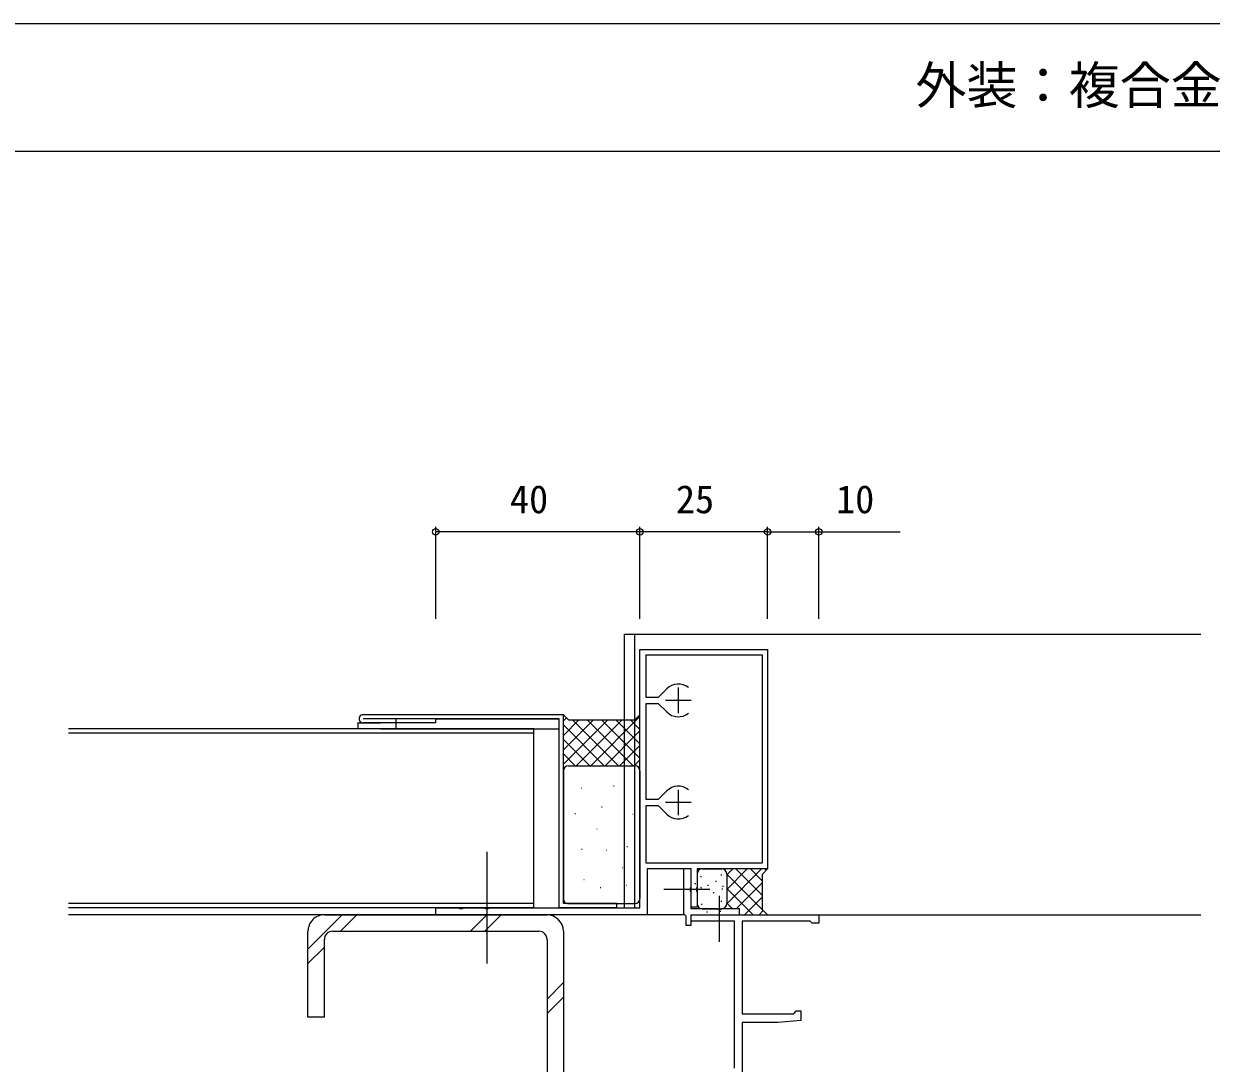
# Model space of a CAD drawing. Units: millimetres, scale not verified. Extents: x -438 to 438, y -233 to 230.
# Drawn here: x -59.8 to 172.7, y -7.9 to 195.6 of the extents above; entities that cross this region are included whole.
import ezdxf
from ezdxf.enums import TextEntityAlignment as Align

# ---------------------------------------------------------------- set-up
doc = ezdxf.new("R2010")
doc.units = ezdxf.units.MM
doc.header["$LTSCALE"] = 2
for name, color, linetype in [('0-1_USER1', 3, 'Continuous'), ('0-2_YKK_11', 7, 'Continuous'), ('0-3_YKK_11E', 7, 'Continuous'), ('0-4_YKK_12', 2, 'Continuous'), ('0-5_YKK_13', 4, 'Continuous'), ('0-6_YKK_D', 6, 'Continuous'), ('0-7_YKK_ZWAK', 7, 'Continuous'), ('0-8_YSS_K', 3, 'Continuous')]:
    doc.layers.add(name, color=color, linetype=linetype)
doc.styles.add('ＭＳ ゴシック', font='')
doc.styles.get('ＭＳ ゴシック').set_extended_font_data('MS Gothic')

msp = doc.modelspace()

# ---------------------------------------------------------------- linework, layer by layer
at = {"layer": '0-2_YKK_11'}
for p, q in [((68.33, 65.645), (68.33, 60.645)), ((70.83, 63.145), (65.83, 63.145)), ((68.33, 45.645), (68.33, 40.645)), ((70.83, 43.145), (65.83, 43.145))]:
    msp.add_line(p, q, dxfattribs=at)
for points in [[(60.83, 22.545), (60.83, 73.145), (85.83, 73.145), (85.83, 30.145), (72.03, 30.145), (72.03, 26.665), (71.88, 26.405), (71.88, 25.885), (72.03, 25.625), (72.03, 22.645), (70.83, 22.645), (70.83, 30.145), (62.23, 30.145), (62.23, 21.145), (20.83, 21.145), (20.83, 22.545), (25.311, 22.545), (25.57, 22.395), (26.09, 22.395), (26.35, 22.545), (30.311, 22.545), (30.57, 22.395), (31.09, 22.395), (31.35, 22.545)], [(70.83, 21.145), (80.33, 21.145), (80.33, 22.345), (76.788, 22.345), (76.605, 22.225), (76.055, 22.225), (75.872, 22.345), (70.83, 22.345), (70.83, 25.687), (70.71, 25.87), (70.71, 26.42), (70.83, 26.603), (70.83, 30.145), (69.33, 30.145), (69.33, 21.445), (69.63, 21.145), (69.83, 20.945), (69.83, 19.145), (70.83, 19.145)]]:
    msp.add_lwpolyline(points, close=True, dxfattribs=at)
for points in [[(66.067, 65.408), (64.405, 63.745), (62.03, 63.745), (62.03, 72.045), (84.73, 72.045), (84.73, 31.245), (62.03, 31.245), (62.03, 42.545), (64.405, 42.545), (66.067, 40.882)], [(66.067, 45.408), (64.405, 43.745), (62.03, 43.745), (62.03, 62.545), (64.405, 62.545), (66.067, 60.882)]]:
    msp.add_lwpolyline(points, dxfattribs=at)
for centre, start, end in [((68.33, 63.145), 51.6335, 135), ((68.33, 63.145), 225, 308.3665), ((68.33, 43.145), 51.6335, 135), ((68.33, 43.145), 225, 308.3665)]:
    msp.add_arc(centre, 3.2, start, end, dxfattribs=at)
at = {"layer": '0-3_YKK_11E'}
msp.add_lwpolyline([(79.33, -8.855), (79.33, 19.945), (70.83, 19.945), (70.83, 21.145), (95.83, 21.145), (95.83, 19.545), (94.53, 19.545), (94.33, 19.745), (94.13, 19.945), (80.83, 19.945), (80.83, 1.745), (90.83, 1.745), (91.13, 2.045), (91.43, 2.345), (92.33, 2.345), (92.33, 0.439), (87.83, 0.045), (80.83, 0.045), (80.83, -37.255)], dxfattribs=at)
at = {"layer": '0-4_YKK_12'}
for p, q in [((59.83, 76.145), (170.646, 76.145)), ((69.63, 21.145), (61.23, 21.145)), ((95.73, 21.146), (170.646, 21.145))]:
    msp.add_line(p, q, dxfattribs=at)
msp.add_lwpolyline([(59.83, 22.545), (59.83, 59.346), (59.83, 76.145)], dxfattribs=at)
at = {"layer": '0-5_YKK_13'}
for p, q in [((57.83, 76.145), (59.83, 76.145)), ((30.83, 33.473), (30.83, 11.616)), ((74.53, 26.145), (65.53, 26.145)), ((76.33, 24.845), (76.33, 15.845))]:
    msp.add_line(p, q, dxfattribs=at)
msp.add_lwpolyline([(57.83, 22.545), (57.83, 59.346), (57.83, 76.145)], dxfattribs=at)
at = {"layer": '0-6_YKK_D'}
for p, q in [((20.83, 79.145), (20.83, 97.145)), ((60.83, 96.145), (20.83, 96.145)), ((60.83, 79.145), (60.83, 97.145)), ((60.83, 79.145), (60.83, 97.145)), ((85.83, 96.145), (60.83, 96.145)), ((85.83, 79.145), (85.83, 97.145)), ((85.83, 79.145), (85.83, 97.145)), ((95.83, 79.145), (95.83, 97.145))]:
    msp.add_line(p, q, dxfattribs=at)
msp.add_lwpolyline([(85.83, 96.145), (95.83, 96.145), (111.755, 96.145)], dxfattribs=at)
for centre in [(20.83, 96.145), (60.83, 96.145), (60.83, 96.145), (85.83, 96.145), (85.83, 96.145), (95.83, 96.145)]:
    msp.add_circle(centre, 0.637, dxfattribs=at)
at = {"layer": '0-7_YKK_ZWAK'}
for p, q in [((438.1, 195.645), (-436.9, 195.645)), ((438.1, 170.645), (-436.9, 170.645))]:
    msp.add_line(p, q, dxfattribs=at)
at = {"layer": '0-8_YSS_K'}
for p, q in [((5.592, 58.746), (10.03, 58.746)), ((45.03, 59.546), (6.63, 59.546)), ((20.83, 58.746), (6.63, 58.746)), ((13.03, 59.546), (13.03, 57.546)), ((20.83, 59.546), (45.03, 59.546)), ((20.83, 58.746), (20.83, 59.546)), ((45.03, 22.546), (45.03, 59.546)), ((45.83, 60.346), (46.83, 59.346)), ((46.439, 59.737), (45.83, 59.129)), ((51.704, 59.346), (45.83, 53.472)), ((54.532, 59.346), (45.83, 50.643)), ((48.875, 59.346), (45.83, 56.3)), ((45.83, 58.337), (53.821, 50.346)), ((46.83, 59.346), (59.83, 59.346)), ((47.65, 59.346), (56.65, 50.346)), ((57.361, 59.346), (48.361, 50.346)), ((50.478, 59.346), (59.478, 50.346)), ((60.83, 59.987), (51.189, 50.346)), ((53.307, 59.346), (60.83, 51.822)), ((56.135, 59.346), (60.83, 54.651)), ((58.964, 59.346), (60.83, 57.479)), ((60.83, 60.346), (59.83, 59.346)), ((40.03, 57.546), (-51.07, 57.546)), ((40.03, 56.746), (-51.07, 56.746)), ((10.03, 57.546), (45.03, 57.546)), ((40.03, 22.546), (40.03, 57.546)), ((60.83, 57.158), (54.018, 50.346)), ((45.83, 55.508), (50.993, 50.346)), ((56.846, 50.346), (60.83, 54.33)), ((45.83, 52.68), (48.165, 50.346)), ((59.674, 50.346), (60.83, 51.501)), ((45.83, 49.346), (45.83, 24.346)), ((46.83, 50.346), (59.83, 50.346)), ((60.83, 49.346), (60.83, 24.346)), ((49.415, 45.918), (49.315, 45.918)), ((55.764, 46.353), (55.664, 46.353)), ((53.416, 42.268), (53.316, 42.268)), ((48.198, 40.965), (48.098, 40.965)), ((59.504, 40.791), (59.404, 40.791)), ((52.459, 37.923), (52.359, 37.923)), ((49.502, 33.925), (49.402, 33.925)), ((54.373, 33.751), (54.273, 33.751)), ((58.373, 34.446), (58.273, 34.446)), ((57.503, 30.362), (57.403, 30.362)), ((49.937, 28.015), (49.837, 28.015)), ((72.03, 29.145), (72.03, 23.345)), ((72.741, 28.757), (72.741, 28.557)), ((73.03, 30.145), (76.83, 30.145)), ((76.748, 29.065), (76.748, 28.865)), ((77.83, 23.316), (84.658, 30.145)), ((77.83, 26.145), (81.83, 30.145)), ((77.83, 28.973), (79.002, 30.145)), ((77.83, 29.145), (77.83, 23.345)), ((85.801, 21.145), (77.83, 29.116)), ((84.83, 24.944), (79.629, 30.145)), ((84.83, 27.772), (82.457, 30.145)), ((85.83, 30.145), (84.83, 29.145)), ((84.83, 22.145), (84.83, 29.145)), ((85.558, 29.873), (85.286, 30.145)), ((53.155, 26.451), (53.055, 26.451)), ((58.286, 26.885), (58.186, 26.885)), ((71.645, 27.366), (71.645, 27.166)), ((72.741, 26.604), (72.741, 26.404)), ((74.093, 27.017), (74.093, 26.817)), ((75.21, 25.605), (75.21, 25.405)), ((75.671, 27.834), (75.671, 27.634)), ((76.902, 26.297), (76.902, 26.097)), ((77.065, 26.842), (77.065, 26.642)), ((82.972, 21.145), (77.83, 26.287)), ((79.687, 22.345), (84.83, 27.488)), ((40.03, 23.346), (-51.07, 23.346)), ((46.83, 23.346), (59.83, 23.346)), ((72.895, 23.306), (72.895, 23.106)), ((76.748, 23.921), (76.748, 23.721)), ((78.944, 22.345), (77.83, 23.459)), ((81.315, 21.145), (84.83, 24.66)), ((40.03, 22.546), (-51.07, 22.546)), ((37.53, 21.146), (-51.07, 21.145)), ((2.535, 21.147), (-4.169, 14.443)), ((-0.969, 21.147), (42.631, 21.146)), ((2.163, 17.947), (5.363, 21.147)), ((30.819, 21.146), (27.619, 17.946)), ((33.647, 21.146), (30.447, 17.946)), ((56.284, 22.546), (45.03, 22.546)), ((73.03, 22.345), (76.83, 22.345)), ((73.918, 21.794), (73.918, 21.594)), ((76.541, 21.969), (76.541, 21.769)), ((84.144, 21.145), (84.987, 21.988)), ((85.83, 21.145), (84.83, 22.145)), ((-0.97, 1.147), (-0.969, 16.347)), ((0.631, 17.947), (41.031, 17.946)), ((42.631, 16.346), (42.63, -74.054)), ((45.831, 17.946), (45.83, -75.654)), ((-4.169, 11.614), (-0.969, 14.814)), ((45.831, 7.874), (42.63, 4.674)), ((45.83, 5.045), (42.63, 1.845))]:
    msp.add_line(p, q, dxfattribs=at)
for points in [[(56.284, 22.546), (56.284, 23.346), (45.83, 23.346), (45.83, 60.346), (6.63, 60.346)], [(-0.97, 1.147), (-4.17, 1.147), (-4.169, 17.947)]]:
    msp.add_lwpolyline(points, dxfattribs=at)
for centre, radius, start, end in [((-12.442, 56.702), 18.152, 2.66479, 6.39503), ((6.63, 59.546), 0.8, 89.99979, 269.99979), ((46.83, 49.346), 1, 89.99979, 179.99979), ((59.83, 49.346), 1, 359.99979, 89.99979), ((73.03, 29.145), 1, 90, 180), ((76.83, 29.145), 1, 0, 90), ((46.83, 24.346), 1, 179.99979, 269.99979), ((59.83, 24.346), 1, 269.99979, 359.99979), ((73.03, 23.345), 1, 180, 270), ((76.83, 23.345), 1, 270, 0), ((-0.969, 17.947), 3.2, 89.99956, 179.99956), ((42.631, 17.946), 3.2, 359.99956, 89.99956), ((0.631, 16.347), 1.6, 89.99956, 179.99956), ((41.031, 16.346), 1.6, 359.99956, 89.99956)]:
    msp.add_arc(centre, radius, start, end, dxfattribs=at)

# ---------------------------------------------------------------- texts
at = {"layer": '0-1_USER1', "style": 'ＭＳ ゴシック'}
msp.add_text('外装：複合金属サイディング', height=7.331, dxfattribs=at).set_placement((114.759, 177.73), align=Align.BOTTOM_LEFT)
at = {"layer": '0-6_YKK_D', "style": 'ＭＳ ゴシック'}
for s, p in [('40', (35.376, 98.145)), ('25', (67.876, 98.145)), ('10', (99.23, 98.145))]:
    msp.add_text(s, height=5.499, dxfattribs=at).set_placement(p, align=Align.BOTTOM_LEFT)

doc.saveas('drawing.dxf')
